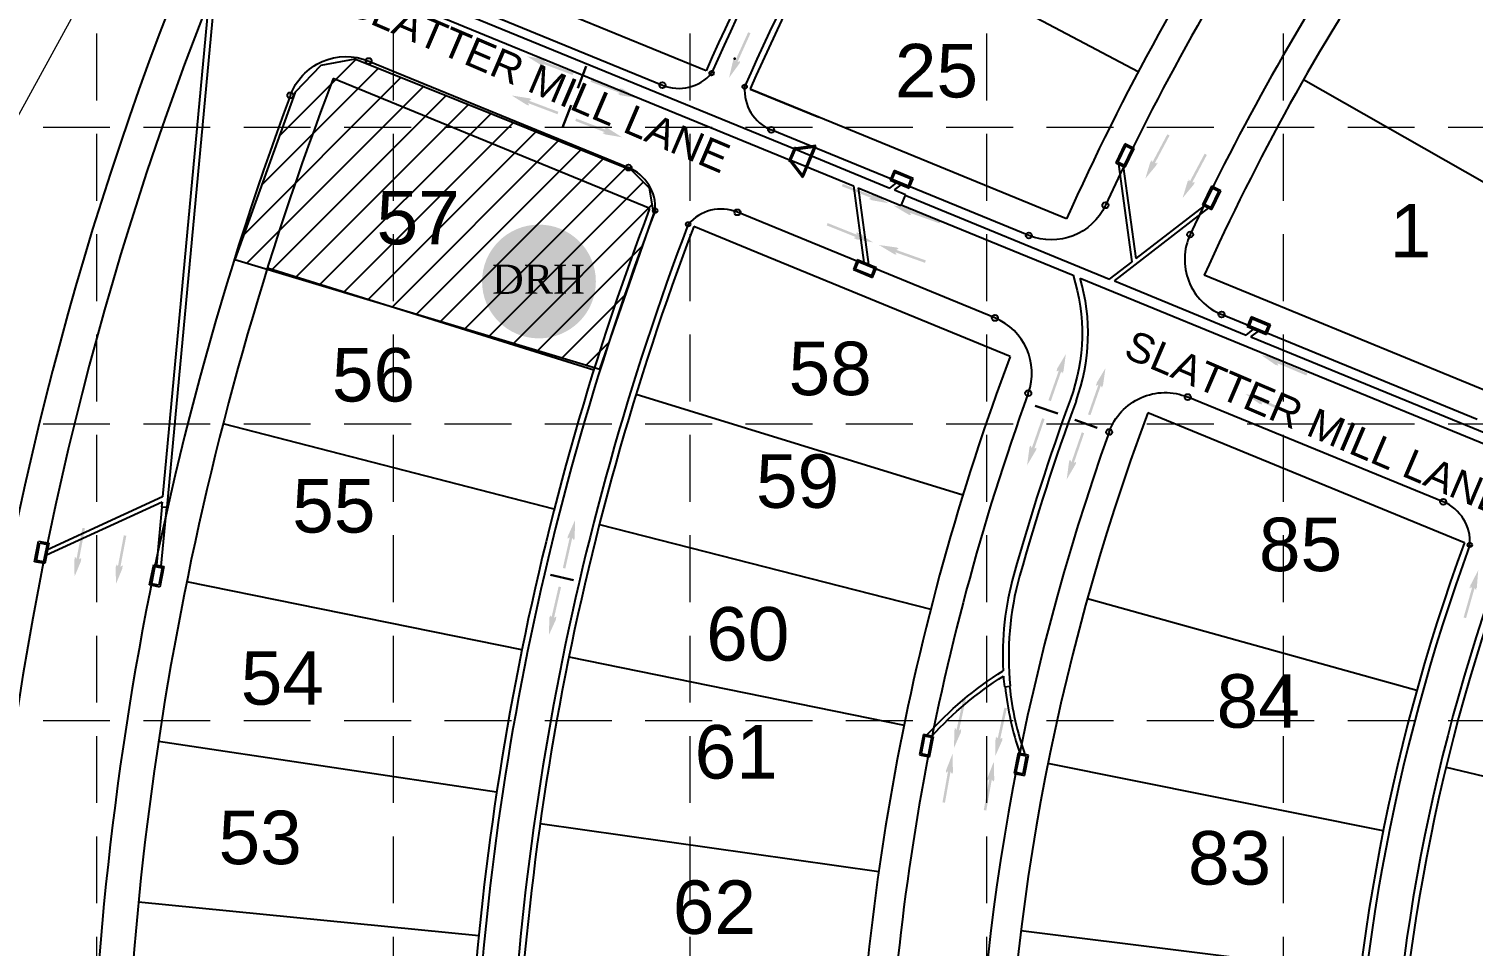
# Model space of a CAD drawing. Header units: inches. Extents: x -5337 to 1057, y 15227 to 19227.
# Drawn here: x -1963.1 to -1477.5, y 16452.6 to 16761.1 of the extents above; entities that cross this region are included whole.
import ezdxf
from ezdxf.enums import TextEntityAlignment as Align

# ---------------------------------------------------------------- set-up
doc = ezdxf.new("R2010")
doc.units = ezdxf.units.IN
doc.header["$LTSCALE"] = 150
doc.header["$MEASUREMENT"] = 0
doc.linetypes.add('HIDDEN', pattern=[0.375, 0.25, -0.125])
for name, color, linetype in [('1 LOT NUMBER', 7, 'Continuous'), ('BASE', 7, 'Continuous'), ('grid', 7, 'HIDDEN'), ('Level 5', 7, 'Continuous'), ('LOT NUM', 7, 'Continuous'), ('LOTLINE', 7, 'Continuous'), ('PAVING', 7, 'Continuous'), ('ROW', 7, 'Continuous'), ('SODDED LOT', 2, 'Continuous'), ('STORM', 7, 'Continuous'), ('STORM INLET', 7, 'Continuous')]:
    doc.layers.add(name, color=color, linetype=linetype)
doc.styles.add('DRHorton', font='dutcheb.ttf')
doc.styles.get("Standard").update_dxf_attribs({"font": 'ARIAL.TTF', "height": 25})

# ---------------------------------------------------------------- blocks, each defined once
blk = doc.blocks.new('DRHorton')
h = blk.add_hatch(color=1)
h.paths.add_polyline_path([(78.7, 25.78, 1), (40.43, 25.78, 1)])
h.paths.add_polyline_path([(42.33, 17.91), (76.5, 17.91), (76.5, 34.87), (42.33, 34.87)], flags=24)
at = {"layer": 'BASE', "color": 176, "style": 'DRHorton'}
blk.add_text('DRH', height=9.814, dxfattribs=at).set_placement((59.39, 21.64), align=Align.CENTER)

msp = doc.modelspace()

# ---------------------------------------------------------------- hatches: boundary and pattern name
at = {"layer": 'PAVING', "linetype": 'Continuous', "lineweight": 30}
h = msp.add_hatch(color=256, dxfattribs=at)
edge = h.paths.add_edge_path()
edge.add_line((-1724.04, 16750.21), (-1724.82, 16749.96))
edge.add_line((-1724.82, 16749.96), (-1720.47, 16759.61))
edge.add_line((-1720.47, 16759.61), (-1721.25, 16759.96))
edge.add_line((-1721.25, 16759.96), (-1725.61, 16750.32))
edge.add_line((-1725.61, 16750.32), (-1725.84, 16751.01))
edge.add_line((-1725.84, 16751.01), (-1725.84, 16751.01))
edge.add_ellipse((-1726.11, 16750.54), major_axis=(0.23, 0.51), ratio=0.285714, start_angle=342.8173, end_angle=484.7269)
edge.add_line((-1726.36, 16750.31), (-1726.36, 16750.31))
edge.add_line((-1726.36, 16750.31), (-1727.68, 16744.62))
edge.add_line((-1727.68, 16744.62), (-1724.25, 16749.35))
edge.add_line((-1724.25, 16749.35), (-1724.25, 16749.35))
edge.add_ellipse((-1724.23, 16749.7), major_axis=(0.23, 0.51), ratio=0.285714, start_angle=234.1685, end_angle=374.4967)
edge.add_line((-1724.04, 16750.21), (-1724.04, 16750.21))
edge.add_line((-1724.04, 16750.21), (-1724.04, 16750.21))
h = msp.add_hatch(color=256, dxfattribs=at)
edge = h.paths.add_edge_path()
edge.add_line((-1789.84, 16748.64), (-1790.17, 16749.3))
edge.add_line((-1790.17, 16749.3), (-1780.26, 16745.56))
edge.add_line((-1780.26, 16745.56), (-1779.96, 16746.37))
edge.add_line((-1779.96, 16746.37), (-1789.86, 16750.1))
edge.add_line((-1789.86, 16750.1), (-1789.13, 16750.48))
edge.add_line((-1789.13, 16750.48), (-1789.13, 16750.48))
edge.add_ellipse((-1789.62, 16750.71), major_axis=(0.524, -0.198), ratio=0.285714, start_angle=345.5033, end_angle=485.8315)
edge.add_line((-1789.89, 16750.94), (-1789.89, 16750.94))
edge.add_line((-1789.89, 16750.94), (-1795.66, 16751.86))
edge.add_line((-1795.66, 16751.86), (-1790.7, 16748.77))
edge.add_line((-1790.7, 16748.77), (-1790.7, 16748.77))
edge.add_ellipse((-1790.35, 16748.78), major_axis=(0.524, -0.198), ratio=0.285714, start_angle=235.2731, end_angle=377.1827)
edge.add_line((-1789.84, 16748.64), (-1789.84, 16748.64))
edge.add_line((-1789.84, 16748.64), (-1789.84, 16748.64))
edge.add_line((-1789.84, 16748.64), (-1789.84, 16748.64))
h = msp.add_hatch(color=256, dxfattribs=at)
edge = h.paths.add_edge_path()
edge.add_line((-1765.07, 16739.25), (-1764.39, 16739.53))
edge.add_line((-1764.39, 16739.53), (-1774.28, 16743.29))
edge.add_line((-1774.28, 16743.29), (-1773.97, 16744.1))
edge.add_line((-1773.97, 16744.1), (-1764.08, 16740.33))
edge.add_line((-1764.08, 16740.33), (-1764.38, 16741.09))
edge.add_line((-1764.38, 16741.09), (-1764.38, 16741.1))
edge.add_ellipse((-1763.86, 16740.94), major_axis=(-0.523, 0.199), ratio=0.285714, start_angle=-125.8315, end_angle=14.4967, ccw=False)
edge.add_line((-1763.51, 16740.95), (-1763.51, 16740.94))
edge.add_line((-1763.51, 16740.94), (-1758.57, 16737.8))
edge.add_line((-1758.57, 16737.8), (-1764.34, 16738.78))
edge.add_line((-1764.34, 16738.78), (-1764.34, 16738.78))
edge.add_ellipse((-1764.59, 16739.02), major_axis=(-0.523, 0.199), ratio=0.285714, start_angle=-17.1827, end_angle=124.7269, ccw=False)
edge.add_line((-1765.07, 16739.25), (-1765.07, 16739.25))
edge.add_line((-1765.07, 16739.25), (-1765.07, 16739.25))
edge.add_line((-1765.07, 16739.25), (-1765.07, 16739.25))
h = msp.add_hatch(color=256, dxfattribs=at)
edge = h.paths.add_edge_path()
edge.add_line((-1794.96, 16735.46), (-1795.29, 16736.12))
edge.add_line((-1795.29, 16736.12), (-1785.38, 16732.38))
edge.add_line((-1785.38, 16732.38), (-1785.08, 16733.19))
edge.add_line((-1785.08, 16733.19), (-1794.98, 16736.92))
edge.add_line((-1794.98, 16736.92), (-1794.25, 16737.3))
edge.add_line((-1794.25, 16737.3), (-1794.25, 16737.3))
edge.add_ellipse((-1794.74, 16737.53), major_axis=(0.524, -0.198), ratio=0.285714, start_angle=345.5033, end_angle=485.8315)
edge.add_line((-1795, 16737.77), (-1795, 16737.76))
edge.add_line((-1795, 16737.76), (-1800.78, 16738.68))
edge.add_line((-1800.78, 16738.68), (-1795.82, 16735.59))
edge.add_line((-1795.82, 16735.59), (-1795.82, 16735.6))
edge.add_ellipse((-1795.47, 16735.61), major_axis=(0.524, -0.198), ratio=0.285714, start_angle=235.2731, end_angle=377.1827)
edge.add_line((-1794.96, 16735.46), (-1794.96, 16735.46))
edge.add_line((-1794.96, 16735.46), (-1794.96, 16735.46))
edge.add_line((-1794.96, 16735.46), (-1794.96, 16735.46))
h = msp.add_hatch(color=256, dxfattribs=at)
edge = h.paths.add_edge_path()
edge.add_line((-1770.19, 16726.07), (-1769.51, 16726.35))
edge.add_line((-1769.51, 16726.35), (-1779.4, 16730.12))
edge.add_line((-1779.4, 16730.12), (-1779.09, 16730.92))
edge.add_line((-1779.09, 16730.92), (-1769.2, 16727.15))
edge.add_line((-1769.2, 16727.15), (-1769.5, 16727.92))
edge.add_line((-1769.5, 16727.92), (-1769.5, 16727.92))
edge.add_ellipse((-1768.98, 16727.76), major_axis=(-0.523, 0.199), ratio=0.285714, start_angle=-125.8315, end_angle=14.4967, ccw=False)
edge.add_line((-1768.63, 16727.77), (-1768.63, 16727.77))
edge.add_line((-1768.63, 16727.77), (-1763.69, 16724.63))
edge.add_line((-1763.69, 16724.63), (-1769.46, 16725.6))
edge.add_line((-1769.46, 16725.6), (-1769.45, 16725.6))
edge.add_ellipse((-1769.71, 16725.84), major_axis=(-0.523, 0.199), ratio=0.285714, start_angle=-17.1827, end_angle=124.7269, ccw=False)
edge.add_line((-1770.19, 16726.07), (-1770.19, 16726.07))
edge.add_line((-1770.19, 16726.07), (-1770.19, 16726.07))
edge.add_line((-1770.19, 16726.07), (-1770.19, 16726.07))
at = {"layer": 'PAVING'}
h = msp.add_hatch(color=256, dxfattribs=at)
edge = h.paths.add_edge_path()
edge.add_line((-1585.45, 16716.98), (-1585.27, 16716.27))
edge.add_line((-1585.27, 16716.27), (-1580.3, 16725.61))
edge.add_line((-1580.3, 16725.61), (-1579.54, 16725.21))
edge.add_line((-1579.54, 16725.21), (-1584.51, 16715.86))
edge.add_line((-1584.51, 16715.86), (-1583.71, 16716.06))
edge.add_line((-1583.71, 16716.06), (-1583.71, 16716.06))
edge.add_ellipse((-1583.93, 16715.57), major_axis=(0.263, 0.495), ratio=0.285714, start_angle=-125.8315, end_angle=14.4967, ccw=False)
edge.add_line((-1583.97, 16715.22), (-1583.97, 16715.22))
edge.add_line((-1583.97, 16715.22), (-1587.7, 16710.71))
edge.add_line((-1587.7, 16710.71), (-1586.01, 16716.31))
edge.add_line((-1586.01, 16716.31), (-1586.01, 16716.31))
edge.add_ellipse((-1585.75, 16716.53), major_axis=(0.263, 0.495), ratio=0.285714, start_angle=-17.1827, end_angle=124.7269, ccw=False)
edge.add_line((-1585.45, 16716.98), (-1585.45, 16716.98))
edge.add_line((-1585.45, 16716.98), (-1585.45, 16716.98))
edge.add_line((-1585.45, 16716.98), (-1585.45, 16716.98))
h = msp.add_hatch(color=256, dxfattribs=at)
edge = h.paths.add_edge_path()
edge.add_line((-1572.91, 16710.47), (-1572.72, 16709.76))
edge.add_line((-1572.72, 16709.76), (-1567.75, 16719.1))
edge.add_line((-1567.75, 16719.1), (-1566.99, 16718.7))
edge.add_line((-1566.99, 16718.7), (-1571.96, 16709.35))
edge.add_line((-1571.96, 16709.35), (-1571.16, 16709.55))
edge.add_line((-1571.16, 16709.55), (-1571.16, 16709.55))
edge.add_ellipse((-1571.38, 16709.06), major_axis=(0.263, 0.495), ratio=0.285714, start_angle=-125.8315, end_angle=14.4967, ccw=False)
edge.add_line((-1571.42, 16708.71), (-1571.42, 16708.71))
edge.add_line((-1571.42, 16708.71), (-1575.15, 16704.2))
edge.add_line((-1575.15, 16704.2), (-1573.46, 16709.8))
edge.add_line((-1573.46, 16709.8), (-1573.46, 16709.8))
edge.add_ellipse((-1573.2, 16710.02), major_axis=(0.263, 0.495), ratio=0.285714, start_angle=-17.1827, end_angle=124.7269, ccw=False)
edge.add_line((-1572.91, 16710.47), (-1572.91, 16710.47))
edge.add_line((-1572.91, 16710.47), (-1572.91, 16710.47))
edge.add_line((-1572.91, 16710.47), (-1572.91, 16710.47))
h = msp.add_hatch(color=256, dxfattribs=at)
edge = h.paths.add_edge_path()
edge.add_line((-1680.6, 16703.97), (-1679.91, 16704.24))
edge.add_line((-1679.91, 16704.24), (-1689.75, 16708.15))
edge.add_line((-1689.75, 16708.15), (-1689.43, 16708.95))
edge.add_line((-1689.43, 16708.95), (-1679.6, 16705.04))
edge.add_line((-1679.6, 16705.04), (-1679.88, 16705.81))
edge.add_line((-1679.88, 16705.81), (-1679.88, 16705.81))
edge.add_ellipse((-1679.37, 16705.64), major_axis=(-0.52, 0.207), ratio=0.285714, start_angle=-125.8315, end_angle=14.4967, ccw=False)
edge.add_line((-1679.01, 16705.64), (-1679.01, 16705.64))
edge.add_line((-1679.01, 16705.64), (-1674.13, 16702.43))
edge.add_line((-1674.13, 16702.43), (-1679.88, 16703.49))
edge.add_line((-1679.88, 16703.49), (-1679.87, 16703.49))
edge.add_ellipse((-1680.12, 16703.73), major_axis=(-0.52, 0.207), ratio=0.285714, start_angle=-17.1827, end_angle=124.7269, ccw=False)
edge.add_line((-1680.6, 16703.97), (-1680.6, 16703.97))
edge.add_line((-1680.6, 16703.97), (-1680.6, 16703.97))
edge.add_line((-1680.6, 16703.97), (-1680.6, 16703.97))
h = msp.add_hatch(color=256, dxfattribs=at)
edge = h.paths.add_edge_path()
edge.add_line((-1666.54, 16698.55), (-1666.88, 16699.21))
edge.add_line((-1666.88, 16699.21), (-1656.91, 16695.66))
edge.add_line((-1656.91, 16695.66), (-1656.62, 16696.47))
edge.add_line((-1656.62, 16696.47), (-1666.59, 16700.02))
edge.add_line((-1666.59, 16700.02), (-1665.87, 16700.4))
edge.add_line((-1665.87, 16700.4), (-1665.87, 16700.41))
edge.add_ellipse((-1666.37, 16700.62), major_axis=(0.528, -0.188), ratio=0.285714, start_angle=345.5033, end_angle=485.8315)
edge.add_line((-1666.63, 16700.86), (-1666.63, 16700.85))
edge.add_line((-1666.63, 16700.85), (-1672.43, 16701.66))
edge.add_line((-1672.43, 16701.66), (-1667.4, 16698.67))
edge.add_line((-1667.4, 16698.67), (-1667.41, 16698.67))
edge.add_ellipse((-1667.06, 16698.69), major_axis=(0.528, -0.188), ratio=0.285714, start_angle=235.2731, end_angle=377.1827)
edge.add_line((-1666.54, 16698.55), (-1666.54, 16698.55))
edge.add_line((-1666.54, 16698.55), (-1666.54, 16698.55))
edge.add_line((-1666.54, 16698.55), (-1666.54, 16698.55))
h = msp.add_hatch(color=256, dxfattribs=at)
edge = h.paths.add_edge_path()
edge.add_line((-1685.7, 16690.79), (-1685.01, 16691.05))
edge.add_line((-1685.01, 16691.05), (-1694.85, 16694.97))
edge.add_line((-1694.85, 16694.97), (-1694.53, 16695.77))
edge.add_line((-1694.53, 16695.77), (-1684.7, 16691.85))
edge.add_line((-1684.7, 16691.85), (-1684.98, 16692.62))
edge.add_line((-1684.98, 16692.62), (-1684.98, 16692.62))
edge.add_ellipse((-1684.47, 16692.46), major_axis=(-0.52, 0.207), ratio=0.285714, start_angle=-125.8315, end_angle=14.4967, ccw=False)
edge.add_line((-1684.11, 16692.46), (-1684.11, 16692.46))
edge.add_line((-1684.11, 16692.46), (-1679.23, 16689.24))
edge.add_line((-1679.23, 16689.24), (-1684.98, 16690.31))
edge.add_line((-1684.98, 16690.31), (-1684.97, 16690.31))
edge.add_ellipse((-1685.22, 16690.55), major_axis=(-0.52, 0.207), ratio=0.285714, start_angle=-17.1827, end_angle=124.7269, ccw=False)
edge.add_line((-1685.7, 16690.79), (-1685.7, 16690.79))
edge.add_line((-1685.7, 16690.79), (-1685.7, 16690.79))
edge.add_line((-1685.7, 16690.79), (-1685.7, 16690.79))
h = msp.add_hatch(color=256, dxfattribs=at)
edge = h.paths.add_edge_path()
edge.add_line((-1671.41, 16685.28), (-1671.75, 16685.93))
edge.add_line((-1671.75, 16685.93), (-1661.78, 16682.39))
edge.add_line((-1661.78, 16682.39), (-1661.49, 16683.2))
edge.add_line((-1661.49, 16683.2), (-1671.46, 16686.74))
edge.add_line((-1671.46, 16686.74), (-1670.74, 16687.13))
edge.add_line((-1670.74, 16687.13), (-1670.74, 16687.13))
edge.add_ellipse((-1671.24, 16687.35), major_axis=(0.528, -0.188), ratio=0.285714, start_angle=345.5033, end_angle=485.8315)
edge.add_line((-1671.5, 16687.59), (-1671.5, 16687.58))
edge.add_line((-1671.5, 16687.58), (-1677.3, 16688.39))
edge.add_line((-1677.3, 16688.39), (-1672.27, 16685.4))
edge.add_line((-1672.27, 16685.4), (-1672.28, 16685.4))
edge.add_ellipse((-1671.93, 16685.42), major_axis=(0.528, -0.188), ratio=0.285714, start_angle=235.2731, end_angle=377.1827)
edge.add_line((-1671.41, 16685.28), (-1671.41, 16685.28))
edge.add_line((-1671.41, 16685.28), (-1671.41, 16685.28))
edge.add_line((-1671.41, 16685.28), (-1671.41, 16685.28))
at = {"layer": 'PAVING', "linetype": 'Continuous', "lineweight": 30}
h = msp.add_hatch(color=256, dxfattribs=at)
edge = h.paths.add_edge_path()
edge.add_line((-1615.67, 16645.2), (-1615.97, 16645.88))
edge.add_line((-1615.97, 16645.88), (-1619.46, 16635.89))
edge.add_line((-1619.46, 16635.89), (-1620.28, 16636.17))
edge.add_line((-1620.28, 16636.17), (-1616.78, 16646.16))
edge.add_line((-1616.78, 16646.16), (-1617.53, 16645.84))
edge.add_line((-1617.53, 16645.84), (-1617.54, 16645.84))
edge.add_ellipse((-1617.4, 16646.37), major_axis=(-0.185, -0.529), ratio=0.285714, start_angle=-125.8315, end_angle=14.4967, ccw=False)
edge.add_line((-1617.41, 16646.72), (-1617.41, 16646.72))
edge.add_line((-1617.41, 16646.72), (-1614.4, 16651.74))
edge.add_line((-1614.4, 16651.74), (-1615.22, 16645.95))
edge.add_line((-1615.22, 16645.95), (-1615.22, 16645.95))
edge.add_ellipse((-1615.45, 16645.69), major_axis=(-0.185, -0.529), ratio=0.285714, start_angle=-17.1827, end_angle=124.7269, ccw=False)
edge.add_line((-1615.67, 16645.2), (-1615.67, 16645.2))
edge.add_line((-1615.67, 16645.2), (-1615.67, 16645.2))
edge.add_line((-1615.67, 16645.2), (-1615.67, 16645.2))
at = {"layer": 'PAVING'}
h = msp.add_hatch(color=256, dxfattribs=at)
edge = h.paths.add_edge_path()
edge.add_line((-1542.25, 16649.66), (-1542.94, 16649.41))
edge.add_line((-1542.94, 16649.41), (-1533.2, 16645.28))
edge.add_line((-1533.2, 16645.28), (-1533.53, 16644.49))
edge.add_line((-1533.53, 16644.49), (-1543.28, 16648.62))
edge.add_line((-1543.28, 16648.62), (-1543.01, 16647.85))
edge.add_line((-1543.01, 16647.85), (-1543.01, 16647.85))
edge.add_ellipse((-1543.52, 16648.02), major_axis=(0.515, -0.219), ratio=0.285714, start_angle=-125.8315, end_angle=14.4967, ccw=False)
edge.add_line((-1543.87, 16648.03), (-1543.87, 16648.03))
edge.add_line((-1543.87, 16648.03), (-1548.69, 16651.36))
edge.add_line((-1548.69, 16651.36), (-1542.96, 16650.16))
edge.add_line((-1542.96, 16650.16), (-1542.97, 16650.16))
edge.add_ellipse((-1542.72, 16649.92), major_axis=(0.515, -0.219), ratio=0.285714, start_angle=-17.1827, end_angle=124.7269, ccw=False)
edge.add_line((-1542.25, 16649.66), (-1542.25, 16649.66))
edge.add_line((-1542.25, 16649.66), (-1542.25, 16649.66))
edge.add_line((-1542.25, 16649.66), (-1542.25, 16649.66))
at = {"layer": 'PAVING', "linetype": 'Continuous', "lineweight": 30}
h = msp.add_hatch(color=256, dxfattribs=at)
edge = h.paths.add_edge_path()
edge.add_line((-1602.36, 16640.44), (-1602.66, 16641.12))
edge.add_line((-1602.66, 16641.12), (-1606.15, 16631.13))
edge.add_line((-1606.15, 16631.13), (-1606.96, 16631.41))
edge.add_line((-1606.96, 16631.41), (-1603.47, 16641.4))
edge.add_line((-1603.47, 16641.4), (-1604.22, 16641.08))
edge.add_line((-1604.22, 16641.08), (-1604.22, 16641.08))
edge.add_ellipse((-1604.08, 16641.61), major_axis=(-0.185, -0.529), ratio=0.285714, start_angle=-125.8315, end_angle=14.4967, ccw=False)
edge.add_line((-1604.1, 16641.96), (-1604.1, 16641.96))
edge.add_line((-1604.1, 16641.96), (-1601.09, 16646.98))
edge.add_line((-1601.09, 16646.98), (-1601.91, 16641.19))
edge.add_line((-1601.91, 16641.19), (-1601.91, 16641.19))
edge.add_ellipse((-1602.14, 16640.93), major_axis=(-0.185, -0.529), ratio=0.285714, start_angle=-17.1827, end_angle=124.7269, ccw=False)
edge.add_line((-1602.36, 16640.44), (-1602.36, 16640.44))
edge.add_line((-1602.36, 16640.44), (-1602.36, 16640.44))
edge.add_line((-1602.36, 16640.44), (-1602.36, 16640.44))
at = {"layer": 'PAVING'}
h = msp.add_hatch(color=256, dxfattribs=at)
edge = h.paths.add_edge_path()
edge.add_line((-1547.65, 16636.6), (-1548.34, 16636.35))
edge.add_line((-1548.34, 16636.35), (-1538.6, 16632.21))
edge.add_line((-1538.6, 16632.21), (-1538.93, 16631.42))
edge.add_line((-1538.93, 16631.42), (-1548.67, 16635.56))
edge.add_line((-1548.67, 16635.56), (-1548.4, 16634.78))
edge.add_line((-1548.4, 16634.78), (-1548.4, 16634.78))
edge.add_ellipse((-1548.92, 16634.96), major_axis=(0.515, -0.219), ratio=0.285714, start_angle=-125.8315, end_angle=14.4967, ccw=False)
edge.add_line((-1549.27, 16634.96), (-1549.27, 16634.97))
edge.add_line((-1549.27, 16634.97), (-1554.08, 16638.29))
edge.add_line((-1554.08, 16638.29), (-1548.36, 16637.1))
edge.add_line((-1548.36, 16637.1), (-1548.36, 16637.1))
edge.add_ellipse((-1548.12, 16636.85), major_axis=(0.515, -0.219), ratio=0.285714, start_angle=-17.1827, end_angle=124.7269, ccw=False)
edge.add_line((-1547.65, 16636.6), (-1547.65, 16636.6))
edge.add_line((-1547.65, 16636.6), (-1547.65, 16636.6))
edge.add_line((-1547.65, 16636.6), (-1547.65, 16636.6))
at = {"layer": 'PAVING', "linetype": 'Continuous', "lineweight": 30}
h = msp.add_hatch(color=256, dxfattribs=at)
edge = h.paths.add_edge_path()
edge.add_line((-1624.38, 16620.19), (-1625.03, 16619.84))
edge.add_line((-1625.03, 16619.84), (-1621.57, 16629.84))
edge.add_line((-1621.57, 16629.84), (-1622.38, 16630.13))
edge.add_line((-1622.38, 16630.13), (-1625.85, 16620.13))
edge.add_line((-1625.85, 16620.13), (-1626.24, 16620.84))
edge.add_line((-1626.24, 16620.84), (-1626.24, 16620.85))
edge.add_ellipse((-1626.46, 16620.35), major_axis=(0.183, 0.529), ratio=0.285714, start_angle=345.5033, end_angle=485.8315)
edge.add_line((-1626.69, 16620.08), (-1626.68, 16620.08))
edge.add_line((-1626.68, 16620.08), (-1627.45, 16614.28))
edge.add_line((-1627.45, 16614.28), (-1624.49, 16619.33))
edge.add_line((-1624.49, 16619.33), (-1624.5, 16619.32))
edge.add_ellipse((-1624.52, 16619.67), major_axis=(0.183, 0.529), ratio=0.285714, start_angle=235.2731, end_angle=377.1827)
edge.add_line((-1624.39, 16620.19), (-1624.38, 16620.19))
edge.add_line((-1624.38, 16620.19), (-1624.38, 16620.19))
edge.add_line((-1624.38, 16620.19), (-1624.38, 16620.19))
h = msp.add_hatch(color=256, dxfattribs=at)
edge = h.paths.add_edge_path()
edge.add_line((-1611.07, 16615.43), (-1611.72, 16615.08))
edge.add_line((-1611.72, 16615.08), (-1608.26, 16625.09))
edge.add_line((-1608.26, 16625.09), (-1609.07, 16625.37))
edge.add_line((-1609.07, 16625.37), (-1612.53, 16615.37))
edge.add_line((-1612.53, 16615.37), (-1612.93, 16616.08))
edge.add_line((-1612.93, 16616.08), (-1612.93, 16616.09))
edge.add_ellipse((-1613.15, 16615.59), major_axis=(0.183, 0.529), ratio=0.285714, start_angle=345.5033, end_angle=485.8315)
edge.add_line((-1613.38, 16615.32), (-1613.37, 16615.32))
edge.add_line((-1613.37, 16615.32), (-1614.13, 16609.52))
edge.add_line((-1614.13, 16609.52), (-1611.18, 16614.57))
edge.add_line((-1611.18, 16614.57), (-1611.18, 16614.57))
edge.add_ellipse((-1611.2, 16614.91), major_axis=(0.183, 0.529), ratio=0.285714, start_angle=235.2731, end_angle=377.1827)
edge.add_line((-1611.07, 16615.43), (-1611.07, 16615.43))
edge.add_line((-1611.07, 16615.43), (-1611.07, 16615.43))
edge.add_line((-1611.07, 16615.43), (-1611.07, 16615.43))
at = {"layer": 'PAVING'}
h = msp.add_hatch(color=256, dxfattribs=at)
edge = h.paths.add_edge_path()
edge.add_line((-1947.51, 16583.46), (-1947.12, 16582.83))
edge.add_line((-1947.12, 16582.83), (-1945.14, 16593.23))
edge.add_line((-1945.14, 16593.23), (-1944.29, 16593.07))
edge.add_line((-1944.29, 16593.07), (-1946.27, 16582.67))
edge.add_line((-1946.27, 16582.67), (-1945.57, 16583.1))
edge.add_line((-1945.57, 16583.1), (-1945.57, 16583.1))
edge.add_ellipse((-1945.63, 16582.56), major_axis=(0.105, 0.55), ratio=0.285714, start_angle=-125.8315, end_angle=14.4967, ccw=False)
edge.add_line((-1945.57, 16582.21), (-1945.57, 16582.21))
edge.add_line((-1945.57, 16582.21), (-1947.8, 16576.81))
edge.add_line((-1947.8, 16576.81), (-1947.85, 16582.65))
edge.add_line((-1947.85, 16582.65), (-1947.84, 16582.65))
edge.add_ellipse((-1947.66, 16582.94), major_axis=(0.105, 0.55), ratio=0.285714, start_angle=-17.1827, end_angle=124.7269, ccw=False)
edge.add_line((-1947.51, 16583.46), (-1947.51, 16583.46))
edge.add_line((-1947.51, 16583.46), (-1947.51, 16583.46))
edge.add_line((-1947.51, 16583.46), (-1947.51, 16583.46))
at = {"layer": 'PAVING', "linetype": 'Continuous', "lineweight": 30}
h = msp.add_hatch(color=256, dxfattribs=at)
edge = h.paths.add_edge_path()
edge.add_line((-1781.86, 16589.66), (-1781.25, 16590.08))
edge.add_line((-1781.25, 16590.08), (-1783.58, 16579.75))
edge.add_line((-1783.58, 16579.75), (-1782.75, 16579.56))
edge.add_line((-1782.75, 16579.56), (-1780.41, 16589.88))
edge.add_line((-1780.41, 16589.88), (-1779.94, 16589.22))
edge.add_line((-1779.94, 16589.22), (-1779.94, 16589.21))
edge.add_ellipse((-1779.78, 16589.73), major_axis=(-0.123, -0.546), ratio=0.285714, start_angle=345.5033, end_angle=485.8315)
edge.add_line((-1779.58, 16590.03), (-1779.59, 16590.02))
edge.add_line((-1779.59, 16590.02), (-1779.47, 16595.87))
edge.add_line((-1779.47, 16595.87), (-1781.85, 16590.53))
edge.add_line((-1781.85, 16590.53), (-1781.84, 16590.53))
edge.add_ellipse((-1781.79, 16590.19), major_axis=(-0.123, -0.546), ratio=0.285714, start_angle=235.2731, end_angle=377.1827)
edge.add_line((-1781.86, 16589.66), (-1781.86, 16589.66))
edge.add_line((-1781.86, 16589.66), (-1781.86, 16589.66))
edge.add_line((-1781.86, 16589.66), (-1781.86, 16589.66))
at = {"layer": 'PAVING'}
h = msp.add_hatch(color=256, dxfattribs=at)
edge = h.paths.add_edge_path()
edge.add_line((-1933.6, 16580.95), (-1933.21, 16580.32))
edge.add_line((-1933.21, 16580.32), (-1931.23, 16590.72))
edge.add_line((-1931.23, 16590.72), (-1930.38, 16590.56))
edge.add_line((-1930.38, 16590.56), (-1932.36, 16580.16))
edge.add_line((-1932.36, 16580.16), (-1931.66, 16580.59))
edge.add_line((-1931.66, 16580.59), (-1931.66, 16580.59))
edge.add_ellipse((-1931.72, 16580.05), major_axis=(0.105, 0.55), ratio=0.285714, start_angle=-125.8315, end_angle=14.4967, ccw=False)
edge.add_line((-1931.66, 16579.71), (-1931.66, 16579.71))
edge.add_line((-1931.66, 16579.71), (-1933.89, 16574.3))
edge.add_line((-1933.89, 16574.3), (-1933.93, 16580.14))
edge.add_line((-1933.93, 16580.14), (-1933.93, 16580.14))
edge.add_ellipse((-1933.74, 16580.43), major_axis=(0.105, 0.55), ratio=0.285714, start_angle=-17.1827, end_angle=124.7269, ccw=False)
edge.add_line((-1933.6, 16580.95), (-1933.6, 16580.95))
edge.add_line((-1933.6, 16580.95), (-1933.6, 16580.95))
edge.add_line((-1933.6, 16580.95), (-1933.6, 16580.95))
h = msp.add_hatch(color=256, dxfattribs=at)
edge = h.paths.add_edge_path()
edge.add_line((-1476.61, 16572.4), (-1476.94, 16573.05))
edge.add_line((-1476.94, 16573.05), (-1479.83, 16562.87))
edge.add_line((-1479.83, 16562.87), (-1480.65, 16563.1))
edge.add_line((-1480.65, 16563.1), (-1477.77, 16573.28))
edge.add_line((-1477.77, 16573.28), (-1478.5, 16572.92))
edge.add_line((-1478.5, 16572.92), (-1478.5, 16572.92))
edge.add_ellipse((-1478.39, 16573.45), major_axis=(-0.153, -0.539), ratio=0.285714, start_angle=-125.8315, end_angle=14.4967, ccw=False)
edge.add_line((-1478.43, 16573.8), (-1478.43, 16573.8))
edge.add_line((-1478.43, 16573.8), (-1475.73, 16578.99))
edge.add_line((-1475.73, 16578.99), (-1476.2, 16573.17))
edge.add_line((-1476.2, 16573.17), (-1476.2, 16573.17))
edge.add_ellipse((-1476.42, 16572.9), major_axis=(-0.153, -0.539), ratio=0.285714, start_angle=-17.1827, end_angle=124.7269, ccw=False)
edge.add_line((-1476.61, 16572.4), (-1476.61, 16572.4))
edge.add_line((-1476.61, 16572.4), (-1476.61, 16572.4))
edge.add_line((-1476.61, 16572.4), (-1476.61, 16572.4))
at = {"layer": 'PAVING', "linetype": 'Continuous', "lineweight": 30}
h = msp.add_hatch(color=256, dxfattribs=at)
edge = h.paths.add_edge_path()
edge.add_line((-1787.73, 16563.83), (-1787.37, 16563.19))
edge.add_line((-1787.37, 16563.19), (-1785, 16573.51))
edge.add_line((-1785, 16573.51), (-1784.17, 16573.32))
edge.add_line((-1784.17, 16573.32), (-1786.53, 16563))
edge.add_line((-1786.53, 16563), (-1785.81, 16563.4))
edge.add_line((-1785.81, 16563.4), (-1785.81, 16563.4))
edge.add_ellipse((-1785.89, 16562.87), major_axis=(0.125, 0.546), ratio=0.285714, start_angle=-125.8315, end_angle=14.4967, ccw=False)
edge.add_line((-1785.84, 16562.52), (-1785.84, 16562.52))
edge.add_line((-1785.84, 16562.52), (-1788.27, 16557.2))
edge.add_line((-1788.27, 16557.2), (-1788.1, 16563.04))
edge.add_line((-1788.1, 16563.04), (-1788.1, 16563.04))
edge.add_ellipse((-1787.9, 16563.32), major_axis=(0.125, 0.546), ratio=0.285714, start_angle=-17.1827, end_angle=124.7269, ccw=False)
edge.add_line((-1787.73, 16563.83), (-1787.73, 16563.83))
edge.add_line((-1787.73, 16563.83), (-1787.73, 16563.83))
edge.add_line((-1787.73, 16563.83), (-1787.73, 16563.83))
at = {"layer": 'PAVING'}
h = msp.add_hatch(color=256, dxfattribs=at)
edge = h.paths.add_edge_path()
edge.add_line((-1651.56, 16525.9), (-1651.19, 16525.27))
edge.add_line((-1651.19, 16525.27), (-1648.94, 16535.61))
edge.add_line((-1648.94, 16535.61), (-1648.1, 16535.43))
edge.add_line((-1648.1, 16535.43), (-1650.35, 16525.09))
edge.add_line((-1650.35, 16525.09), (-1649.64, 16525.5))
edge.add_line((-1649.64, 16525.5), (-1649.63, 16525.5))
edge.add_ellipse((-1649.71, 16524.96), major_axis=(0.119, 0.547), ratio=0.285714, start_angle=-125.8315, end_angle=14.4967, ccw=False)
edge.add_line((-1649.65, 16524.61), (-1649.65, 16524.61))
edge.add_line((-1649.65, 16524.61), (-1652.02, 16519.26))
edge.add_line((-1652.02, 16519.26), (-1651.92, 16525.11))
edge.add_line((-1651.92, 16525.11), (-1651.92, 16525.11))
edge.add_ellipse((-1651.72, 16525.39), major_axis=(0.119, 0.547), ratio=0.285714, start_angle=-17.1827, end_angle=124.7269, ccw=False)
edge.add_line((-1651.56, 16525.9), (-1651.56, 16525.9))
edge.add_line((-1651.56, 16525.9), (-1651.56, 16525.9))
edge.add_line((-1651.56, 16525.9), (-1651.56, 16525.9))
h = msp.add_hatch(color=256, dxfattribs=at)
edge = h.paths.add_edge_path()
edge.add_line((-1637.72, 16523.04), (-1637.34, 16522.41))
edge.add_line((-1637.34, 16522.41), (-1635.1, 16532.75))
edge.add_line((-1635.1, 16532.75), (-1634.26, 16532.57))
edge.add_line((-1634.26, 16532.57), (-1636.5, 16522.23))
edge.add_line((-1636.5, 16522.23), (-1635.79, 16522.64))
edge.add_line((-1635.79, 16522.64), (-1635.79, 16522.64))
edge.add_ellipse((-1635.87, 16522.1), major_axis=(0.119, 0.547), ratio=0.285714, start_angle=-125.8315, end_angle=14.4967, ccw=False)
edge.add_line((-1635.81, 16521.75), (-1635.81, 16521.75))
edge.add_line((-1635.81, 16521.75), (-1638.18, 16516.4))
edge.add_line((-1638.18, 16516.4), (-1638.07, 16522.25))
edge.add_line((-1638.07, 16522.25), (-1638.07, 16522.25))
edge.add_ellipse((-1637.88, 16522.53), major_axis=(0.119, 0.547), ratio=0.285714, start_angle=-17.1827, end_angle=124.7269, ccw=False)
edge.add_line((-1637.72, 16523.04), (-1637.72, 16523.04))
edge.add_line((-1637.72, 16523.04), (-1637.72, 16523.04))
edge.add_line((-1637.72, 16523.04), (-1637.72, 16523.04))
h = msp.add_hatch(color=256, dxfattribs=at)
edge = h.paths.add_edge_path()
edge.add_line((-1654.64, 16510.9), (-1654.05, 16511.34))
edge.add_line((-1654.05, 16511.34), (-1655.91, 16500.93))
edge.add_line((-1655.91, 16500.93), (-1655.07, 16500.77))
edge.add_line((-1655.07, 16500.77), (-1653.21, 16511.19))
edge.add_line((-1653.21, 16511.19), (-1652.71, 16510.54))
edge.add_line((-1652.71, 16510.54), (-1652.71, 16510.54))
edge.add_ellipse((-1652.57, 16511.07), major_axis=(-0.098, -0.551), ratio=0.285714, start_angle=345.5033, end_angle=485.8315)
edge.add_line((-1652.39, 16511.37), (-1652.39, 16511.37))
edge.add_line((-1652.39, 16511.37), (-1652.54, 16517.22))
edge.add_line((-1652.54, 16517.22), (-1654.67, 16511.77))
edge.add_line((-1654.67, 16511.77), (-1654.67, 16511.77))
edge.add_ellipse((-1654.59, 16511.44), major_axis=(-0.098, -0.551), ratio=0.285714, start_angle=235.2731, end_angle=377.1827)
edge.add_line((-1654.64, 16510.9), (-1654.64, 16510.9))
edge.add_line((-1654.64, 16510.9), (-1654.64, 16510.9))
edge.add_line((-1654.64, 16510.9), (-1654.64, 16510.9))
h = msp.add_hatch(color=256, dxfattribs=at)
edge = h.paths.add_edge_path()
edge.add_line((-1640.75, 16508.28), (-1640.16, 16508.73))
edge.add_line((-1640.16, 16508.73), (-1642.02, 16498.31))
edge.add_line((-1642.02, 16498.31), (-1641.18, 16498.15))
edge.add_line((-1641.18, 16498.15), (-1639.32, 16508.57))
edge.add_line((-1639.32, 16508.57), (-1638.81, 16507.93))
edge.add_line((-1638.81, 16507.93), (-1638.81, 16507.92))
edge.add_ellipse((-1638.68, 16508.45), major_axis=(-0.098, -0.551), ratio=0.285714, start_angle=345.5033, end_angle=485.8315)
edge.add_line((-1638.49, 16508.75), (-1638.5, 16508.75))
edge.add_line((-1638.5, 16508.75), (-1638.65, 16514.6))
edge.add_line((-1638.65, 16514.6), (-1640.78, 16509.15))
edge.add_line((-1640.78, 16509.15), (-1640.78, 16509.15))
edge.add_ellipse((-1640.7, 16508.82), major_axis=(-0.098, -0.551), ratio=0.285714, start_angle=235.2731, end_angle=377.1827)
edge.add_line((-1640.75, 16508.28), (-1640.75, 16508.28))
edge.add_line((-1640.75, 16508.28), (-1640.75, 16508.28))
edge.add_line((-1640.75, 16508.28), (-1640.75, 16508.28))
at = {"layer": 'SODDED LOT'}
h = msp.add_hatch(dxfattribs=at)
h.set_pattern_fill('ANSI31', color=256, scale=60, style=0)
h.paths.add_polyline_path([(-1893.84, 16683.5), (-1771.09, 16646.66), (-1752.97, 16698.91), (-1754.46, 16707.56), (-1760.41, 16713.5), (-1853.57, 16750.89), (-1864.98, 16748.82), (-1873.63, 16739.83)])
h.paths.add_polyline_path([(-1941.24, 16258.4), (-1815.23, 16258.59), (-1814.26, 16217.91), (-1941.24, 16218.3)])
h.paths.add_polyline_path([(-2441.86, 16345.04), (-2441.89, 16216.25), (-2392.08, 16215.69), (-2392.19, 16341.73)])

# ---------------------------------------------------------------- linework, layer by layer
at = {"layer": 'grid', "color": 252, "linetype": 'HIDDEN', "lineweight": 0, "ltscale": 0.6}
for p, q in [((-1940.39, 19121.98), (-1940.39, 15630.29)), ((-1840.64, 19121.98), (-1840.64, 15630.29)), ((-1740.89, 19121.98), (-1740.89, 15630.29)), ((-1641.14, 19121.98), (-1641.14, 15630.29)), ((-1541.39, 19121.98), (-1541.39, 15630.29)), ((-5232.14, 16727.98), (952.36, 16727.98)), ((-5232.14, 16628.23), (952.36, 16628.23)), ((-5232.14, 16528.48), (952.36, 16528.48))]:
    msp.add_line(p, q, dxfattribs=at)
at = {"layer": 'Level 5', "color": 7, "linetype": 'Continuous', "lineweight": 13}
msp.add_line((-1840.35, 16962.49), (-1974.57, 16717.69), dxfattribs=at)
at = {"layer": 'LOTLINE'}
for p, q in [((-1590.07, 16746.63), (-1691.71, 16800.43)), ((-1434.57, 16687.06), (-1534.51, 16743.95)), ((-1773.18, 16646.32), (-1882.95, 16680.59)), ((-1758.94, 16638.21), (-1649.04, 16604.35)), ((-1786.48, 16599.55), (-1897.86, 16628.18)), ((-1771.3, 16594.32), (-1659.88, 16565.84)), ((-1797.38, 16552.17), (-1910.07, 16575.07)), ((-1496.39, 16538.57), (-1607.18, 16569.42)), ((-1781.51, 16549.87), (-1668.84, 16526.86)), ((-1805.84, 16504.29), (-1919.56, 16521.41)), ((-1507.67, 16491.38), (-1620.44, 16513.97)), ((-1486.56, 16512.8), (-1374.78, 16485.8)), ((-1677.35, 16477.57), (-1791.22, 16493.68)), ((-1811.85, 16456.04), (-1926.29, 16467.33)), ((-1515.44, 16443.49), (-1629.56, 16457.68))]:
    msp.add_line(p, q, dxfattribs=at)
at = {"layer": 'PAVING'}
for p, q in [((-1837.49, 16778.02), (-1750.1, 16742.16)), ((-1848.88, 16750.26), (-1761.49, 16714.41)), ((-1626.87, 16691.6), (-1713.49, 16727.14)), ((-1638.26, 16663.85), (-1724.87, 16699.38)), ((-1476.11, 16629.74), (-1562.05, 16665)), ((-1487.5, 16601.99), (-1573.44, 16637.25))]:
    msp.add_line(p, q, dxfattribs=at)
at = {"layer": 'PAVING', "linetype": 'Continuous', "lineweight": 30}
for p, q in [((-1775.68, 16748.56), (-1778.56, 16741.09)), ((-1780.8, 16735.38), (-1783.68, 16727.92)), ((-1624.69, 16634.34), (-1617.15, 16631.67)), ((-1611.38, 16629.58), (-1603.84, 16626.91)), ((-1779.98, 16575.63), (-1787.77, 16577.44))]:
    msp.add_line(p, q, dxfattribs=at)
at = {"layer": 'PAVING'}
for centre, radius in [((-1848.88, 16750.26), 1), ((-1733.55, 16746.18), 0.75), ((-1750.1, 16742.16), 1), ((-1722.44, 16741.62), 0.75), ((-1875.22, 16738.74), 1), ((-1713.49, 16727.14), 1), ((-1761.49, 16714.41), 1), ((-1752.53, 16699.92), 0.75), ((-1724.87, 16699.38), 1), ((-1601.12, 16701.74), 1), ((-1741.42, 16695.36), 0.75), ((-1626.87, 16691.6), 1), ((-1572.59, 16691.94), 1), ((-1638.26, 16663.85), 1), ((-1562.05, 16665), 1), ((-1627.05, 16638.54), 1), ((-1573.44, 16637.25), 1), ((-1599.86, 16625.48), 1), ((-1487.5, 16601.99), 1), ((-1478.55, 16587.5), 0.75)]:
    msp.add_circle(centre, radius, dxfattribs=at)
for centre, radius, start, end in [((-864.45, 16362.56), 1115.5, 146.25416, 178.14658), ((-864.45, 16362.56), 950, 146.25416, 156.18346), ((-864.45, 16362.56), 938, 146.25416, 156.16416), ((-864.45, 16362.56), 811, 146.25416, 155.27752), ((-864.45, 16362.56), 781, 146.25416, 155.05533), ((-1744.59, 16755.57), 14.5, 247.6914, 319.6114), ((-864.45, 16362.56), 1078.5, 159.58628, 182.25013), ((-1707.98, 16740.55), 14.5, 175.7717, 247.6914), ((-1766.99, 16700.99), 14.5, 355.7723, 67.6914), ((-864.45, 16362.56), 950, 159.19936, 179.7521), ((-1730.38, 16685.97), 14.5, 67.6914, 139.6109), ((-864.45, 16362.56), 938, 159.21866, 179.7521), ((-1554.46, 16683.51), 20, 155.0553, 247.6914), ((-1645.85, 16645.34), 20, 340.1053, 67.6914), ((-864.45, 16362.56), 811, 160.10531, 179.7521), ((-864.45, 16362.56), 781, 160.3275, 179.7521), ((-1493.01, 16588.57), 14.5, 355.7714, 67.6906), ((-864.45, 16362.56), 654, 159.88215, 179.7521), ((-864.45, 16362.56), 642, 159.92312, 179.7521)]:
    msp.add_arc(centre, radius, start, end, dxfattribs=at)
at = {"layer": 'PAVING', "extrusion": (0, 0, -1)}
for centre, start, end in [((1856.47, 16731.76), 20.4137, 112.3085), ((1619.28, 16710.1), 204.7225, 292.3086), ((1581.03, 16618.75), 19.6725, 112.3086)]:
    msp.add_arc(centre, 20, start, end, dxfattribs=at)
at = {"layer": 'PAVING', "linetype": 'Continuous', "lineweight": 30}
msp.add_point((-1725.84, 16751.01), dxfattribs=at)
at = {"layer": 'ROW'}
for p, q in [((-1735.4, 16746.94), (-1841.83, 16790.61)), ((-1754.38, 16700.68), (-1860.81, 16744.35)), ((-1720.59, 16740.86), (-1697.46, 16731.37)), ((-1697.46, 16731.37), (-1720.59, 16740.86)), ((-1614.16, 16697.19), (-1697.46, 16731.37)), ((-1716.44, 16685.12), (-1739.57, 16694.61)), ((-1716.44, 16685.12), (-1739.57, 16694.61)), ((-1633.14, 16650.93), (-1716.44, 16685.12)), ((-1461.42, 16634.52), (-1567.88, 16678.2)), ((-1480.4, 16588.26), (-1586.86, 16631.94))]:
    msp.add_line(p, q, dxfattribs=at)
for radius, start, end in [(1127, 146.25416, 178.56673), (952, 146.25416, 156.18663), (936, 146.25416, 156.1609), (936, 146.25416, 156.1609), (821, 146.25416, 155.94645), (771, 146.25416, 155.83325), (1067, 159.03399, 179.75211), (952, 159.1962, 179.7521), (936, 159.22193, 179.7521), (936, 159.22193, 179.7521), (821, 159.43638, 179.7521), (771, 159.54958, 179.7521), (656, 159.87547, 179.7521), (640, 159.9301, 179.7521)]:
    msp.add_arc((-864.45, 16362.56), radius, start, end, dxfattribs=at)
at = {"layer": 'SODDED LOT'}
msp.add_lwpolyline([(-1893.84, 16683.5), (-1771.09, 16646.66), (-1752.97, 16698.91), (-1754.46, 16707.56), (-1760.41, 16713.5), (-1853.57, 16750.89), (-1864.98, 16748.82), (-1873.63, 16739.83)], close=True, dxfattribs=at)
at = {"layer": 'STORM', "color": 5}
for p, q in [((-2075.71, 16872.52), (-1705.37, 16720.57)), ((-1900.72, 16796.4), (-1706.84, 16716.84)), ((-1902.4, 16773.41), (-1918.2, 16603.66)), ((-1900.66, 16773.25), (-1916.77, 16600.16)), ((-1705.37, 16720.57), (-1673.66, 16707.55)), ((-1706.89, 16716.87), (-1685.86, 16708.24)), ((-1592.17, 16682.78), (-1596.59, 16715.57)), ((-1590.79, 16683.83), (-1594.98, 16714.79)), ((-1685.86, 16708.24), (-1682.38, 16682.49)), ((-1673.66, 16707.55), (-1671.37, 16709.32)), ((-1672.05, 16706.9), (-1669.77, 16708.66)), ((-1684.25, 16707.58), (-1680.78, 16681.83)), ((-1684.25, 16707.58), (-1669.89, 16701.68)), ((-1672.05, 16706.9), (-1668.37, 16705.38)), ((-1668.37, 16705.38), (-1669.89, 16701.68)), ((-1668.46, 16705.15), (-1599.71, 16676.94)), ((-1669.79, 16701.91), (-1612, 16678.2)), ((-1598.11, 16676.29), (-1566.33, 16700.84)), ((-1590.79, 16683.83), (-1567.84, 16701.57)), ((-1599.71, 16676.94), (-1592.17, 16682.78)), ((-1609.6, 16677.22), (-1401.53, 16591.85)), ((-1598.11, 16676.29), (-1553.79, 16658.1)), ((-1553.79, 16658.1), (-1551.28, 16660.04)), ((-1552.19, 16657.45), (-1549.68, 16659.39)), ((-1552.19, 16657.45), (-1400.21, 16595.08)), ((-1612.86, 16636.57), (-1612.86, 16636.57)), ((-1610.99, 16635.88), (-1610.99, 16635.88)), ((-1918.36, 16601.94), (-1957.22, 16584.08)), ((-1918.2, 16603.66), (-1956.86, 16585.9)), ((-1918.36, 16601.94), (-1918.51, 16600.32)), ((-1918.39, 16600.31), (-1920.21, 16580.71)), ((-1916.89, 16600.17), (-1918.73, 16580.41)), ((-1918.51, 16600.32), (-1916.77, 16600.16)), ((-1629.98, 16577), (-1629.98, 16577)), ((-1635.1, 16539.78), (-1633.11, 16539.99))]:
    msp.add_line(p, q, dxfattribs=at)
at = {"layer": 'STORM', "color": 5, "extrusion": (0, 0, -1)}
for centre, radius, start, end in [((1672.94, 16658.65), 64, 162.2088, 200.1761), ((1571.43, 16442.78), 120.75, 41.9939, 57.9454), ((1571.43, 16442.78), 119.25, 42.4248, 57.5512)]:
    msp.add_arc(centre, radius, start, end, dxfattribs=at)
at = {"layer": 'STORM', "color": 5}
for centre, radius, start, end in [((-1672.94, 16658.65), 66, 339.8239, 16.3444), ((-864.45, 16362.56), 797, 159.89129, 164.35146), ((-864.45, 16362.56), 795, 159.89129, 164.35146), ((-1534.65, 16550.3), 101, 164.3515, 182.9389), ((-1534.65, 16550.3), 99, 164.3515, 185.9771), ((-1534.65, 16550.3), 101, 183.9102, 185.977), ((-1534.65, 16550.3), 100.75, 185.9771, 199.0698), ((-1534.65, 16550.3), 99.25, 185.9771, 199.576)]:
    msp.add_arc(centre, radius, start, end, dxfattribs=at)
at = {"layer": 'STORM INLET', "color": 5}
for p, q in [((-1705.72, 16721.2), (-1707.58, 16716.66)), ((-1706.88, 16716.9), (-1705.39, 16720.54)), ((-1705.2, 16720.98), (-1705.72, 16721.2)), ((-1705.39, 16720.54), (-1698.66, 16721.44)), ((-1698.47, 16721.89), (-1705.2, 16720.98)), ((-1698.95, 16721.83), (-1703.21, 16711.46)), ((-1698.66, 16721.44), (-1702.73, 16711.52)), ((-1698.66, 16721.44), (-1698.47, 16721.89)), ((-1594.63, 16722.39), (-1597.66, 16716.08)), ((-1594.39, 16721.72), (-1596.99, 16716.32)), ((-1594.74, 16715.23), (-1592.14, 16720.64)), ((-1591.47, 16720.88), (-1594.63, 16722.39)), ((-1594.5, 16714.57), (-1591.47, 16720.88)), ((-1592.14, 16720.64), (-1594.39, 16721.72)), ((-1707.58, 16716.66), (-1707.06, 16716.45)), ((-1707.06, 16716.45), (-1702.91, 16711.07)), ((-1702.73, 16711.52), (-1706.88, 16716.9)), ((-1672.21, 16713.45), (-1673.54, 16710.21)), ((-1671.94, 16712.79), (-1672.89, 16710.48)), ((-1665.74, 16710.79), (-1672.21, 16713.45)), ((-1666.39, 16710.51), (-1671.94, 16712.79)), ((-1597.66, 16716.08), (-1594.5, 16714.57)), ((-1596.99, 16716.32), (-1594.74, 16715.23)), ((-1702.91, 16711.07), (-1702.73, 16711.52)), ((-1673.54, 16710.21), (-1667.07, 16707.55)), ((-1672.89, 16710.48), (-1667.34, 16708.2)), ((-1667.34, 16708.2), (-1666.39, 16710.51)), ((-1667.07, 16707.55), (-1665.74, 16710.79)), ((-1565.41, 16708.16), (-1568.44, 16701.85)), ((-1562.25, 16706.65), (-1565.41, 16708.16)), ((-1565.17, 16707.5), (-1567.77, 16702.09)), ((-1565.52, 16701), (-1562.92, 16706.41)), ((-1565.28, 16700.34), (-1562.25, 16706.65)), ((-1562.92, 16706.41), (-1565.17, 16707.5)), ((-1568.44, 16701.85), (-1565.28, 16700.34)), ((-1567.77, 16702.09), (-1565.52, 16701)), ((-1684.55, 16683.38), (-1685.88, 16680.14)), ((-1685.88, 16680.14), (-1679.4, 16677.48)), ((-1684.28, 16682.73), (-1685.23, 16680.41)), ((-1685.23, 16680.41), (-1679.68, 16678.14)), ((-1678.07, 16680.72), (-1684.55, 16683.38)), ((-1678.73, 16680.45), (-1684.28, 16682.73)), ((-1679.68, 16678.14), (-1678.73, 16680.45)), ((-1679.4, 16677.48), (-1678.07, 16680.72)), ((-1552.12, 16664.17), (-1553.45, 16660.93)), ((-1545.65, 16661.51), (-1552.12, 16664.17)), ((-1553.45, 16660.93), (-1546.98, 16658.28)), ((-1551.85, 16663.52), (-1552.8, 16661.21)), ((-1552.8, 16661.21), (-1547.25, 16658.93)), ((-1546.3, 16661.24), (-1551.85, 16663.52)), ((-1547.25, 16658.93), (-1546.3, 16661.24)), ((-1546.98, 16658.28), (-1545.65, 16661.51)), ((-1961.22, 16581.87), (-1959.87, 16588.74)), ((-1960.63, 16582.27), (-1959.48, 16588.16)), ((-1959.87, 16588.74), (-1956.44, 16588.07)), ((-1959.48, 16588.16), (-1957.02, 16587.68)), ((-1957.02, 16587.68), (-1958.18, 16581.79)), ((-1956.44, 16588.07), (-1957.78, 16581.2)), ((-1957.78, 16581.2), (-1961.22, 16581.87)), ((-1958.18, 16581.79), (-1960.63, 16582.27)), ((-1922.53, 16574.03), (-1921.14, 16580.89)), ((-1921.94, 16574.42), (-1920.74, 16580.3)), ((-1921.14, 16580.89), (-1917.71, 16580.2)), ((-1920.74, 16580.3), (-1918.29, 16579.81)), ((-1918.29, 16579.81), (-1919.49, 16573.93)), ((-1917.71, 16580.2), (-1919.1, 16573.34)), ((-1919.1, 16573.34), (-1922.53, 16574.03)), ((-1919.49, 16573.93), (-1921.94, 16574.42)), ((-1662.33, 16523.79), (-1663.68, 16516.93)), ((-1658.89, 16523.11), (-1662.33, 16523.79)), ((-1661.93, 16523.21), (-1663.1, 16517.32)), ((-1659.48, 16522.72), (-1661.93, 16523.21)), ((-1660.64, 16516.83), (-1659.48, 16522.72)), ((-1660.25, 16516.25), (-1658.89, 16523.11)), ((-1663.68, 16516.93), (-1660.25, 16516.25)), ((-1663.1, 16517.32), (-1660.64, 16516.83)), ((-1630.44, 16517.49), (-1631.8, 16510.63)), ((-1630.05, 16516.9), (-1631.21, 16511.02)), ((-1627.01, 16516.81), (-1630.44, 16517.49)), ((-1627.6, 16516.42), (-1630.05, 16516.9)), ((-1628.76, 16510.53), (-1627.6, 16516.42)), ((-1628.37, 16509.95), (-1627.01, 16516.81)), ((-1631.8, 16510.63), (-1628.37, 16509.95)), ((-1631.21, 16511.02), (-1628.76, 16510.53))]:
    msp.add_line(p, q, dxfattribs=at)

# ---------------------------------------------------------------- block references
at = {"layer": 'grid', "zscale": 1.213134165493395}
msp.add_blockref('DRHorton', (-1851.17, 16650.33), dxfattribs=at)

# ---------------------------------------------------------------- texts
at = {"layer": '1 LOT NUMBER'}
for s, p in [('25', (-1671.91, 16747.02)), ('57', (-1846.23, 16697.6)), ('1 ', (-1505.49, 16693.2)), ('58', (-1707.65, 16646.87)), ('56', (-1861.25, 16644.74)), ('59', (-1718.63, 16608.97)), ('55', (-1874.58, 16600.65)), ('85', (-1549.49, 16587.68)), ('60', (-1735.37, 16557.59)), ('54', (-1891.9, 16542.76)), ('84', (-1563.72, 16535.01)), ('61', (-1739.26, 16517.91)), ('53', (-1899.36, 16489.11)), ('83', (-1573.35, 16482.25)), ('62', (-1746.61, 16465.65))]:
    msp.add_text(s, height=18, dxfattribs=at).set_placement(p, align=Align.MIDDLE_LEFT)
at = {"layer": 'LOT NUM'}
for p in [(-1855.44, 16771.21), (-1593.5, 16655.49)]:
    msp.add_text('SLATTER MILL LANE', height=10, rotation=336.8627, dxfattribs=at).set_placement(p, align=Align.MIDDLE_LEFT)

doc.saveas('drawing.dxf')
